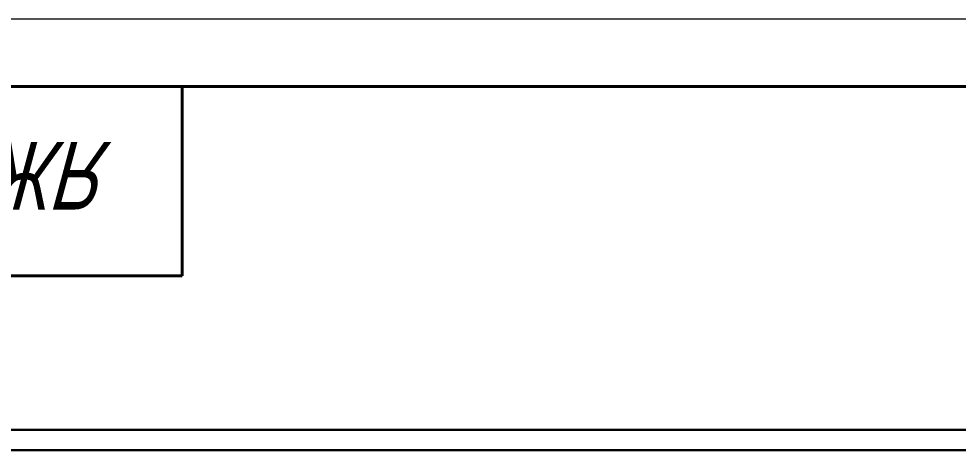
# Model space of a CAD drawing. Header units: millimetres. Extents: x 7140 to 8879, y -16257 to -5062.
# Drawn here: x 7217.5 to 7286.9, y -13258 to -13226.2 of the extents above; entities that cross this region are included whole.
import ezdxf

# ---------------------------------------------------------------- set-up
doc = ezdxf.new("R2010")
doc.units = ezdxf.units.MM
doc.layers.add('ОСЕВЫЕ', color=7, linetype='Continuous')
doc.styles.add('CLW', font='clw.shx', dxfattribs={"width": 0.75, "oblique": 15})

msp = doc.modelspace()

# ---------------------------------------------------------------- linework, layer by layer
at = {"color": 7, "linetype": 'Continuous', "lineweight": 40}
for p, q in [((7554.585, -13231.1631), (7159.585, -13231.1631)), ((7229.585, -13245.1631), (7229.585, -13231.1631)), ((7159.585, -13245.1631), (7229.585, -13245.1631))]:
    msp.add_line(p, q, dxfattribs=at)
at = {"color": 7, "linetype": 'Continuous', "lineweight": 30}
for p, q in [((7398.75285, -13256.54892), (7200.27022, -13256.54892)), ((7397.25285, -13258.04892), (7200.90394, -13258.04892))]:
    msp.add_line(p, q, dxfattribs=at)
at = {"layer": 'ОСЕВЫЕ', "lineweight": 0}
msp.add_line((7139.585, -13226.1631), (7559.585, -13226.1631), dxfattribs=at)

# ---------------------------------------------------------------- texts
at = {"color": 7, "linetype": 'Continuous', "lineweight": 0, "insert": (7224.60457, -13240.25929), "char_height": 5, "attachment_point": 1, "rotation": 180, "style": 'CLW'}
msp.add_mtext('ЯЖПИ.468212.00{\\Ftxt,bigfont|c204;5 СБ}', dxfattribs=at)

doc.saveas('drawing.dxf')
